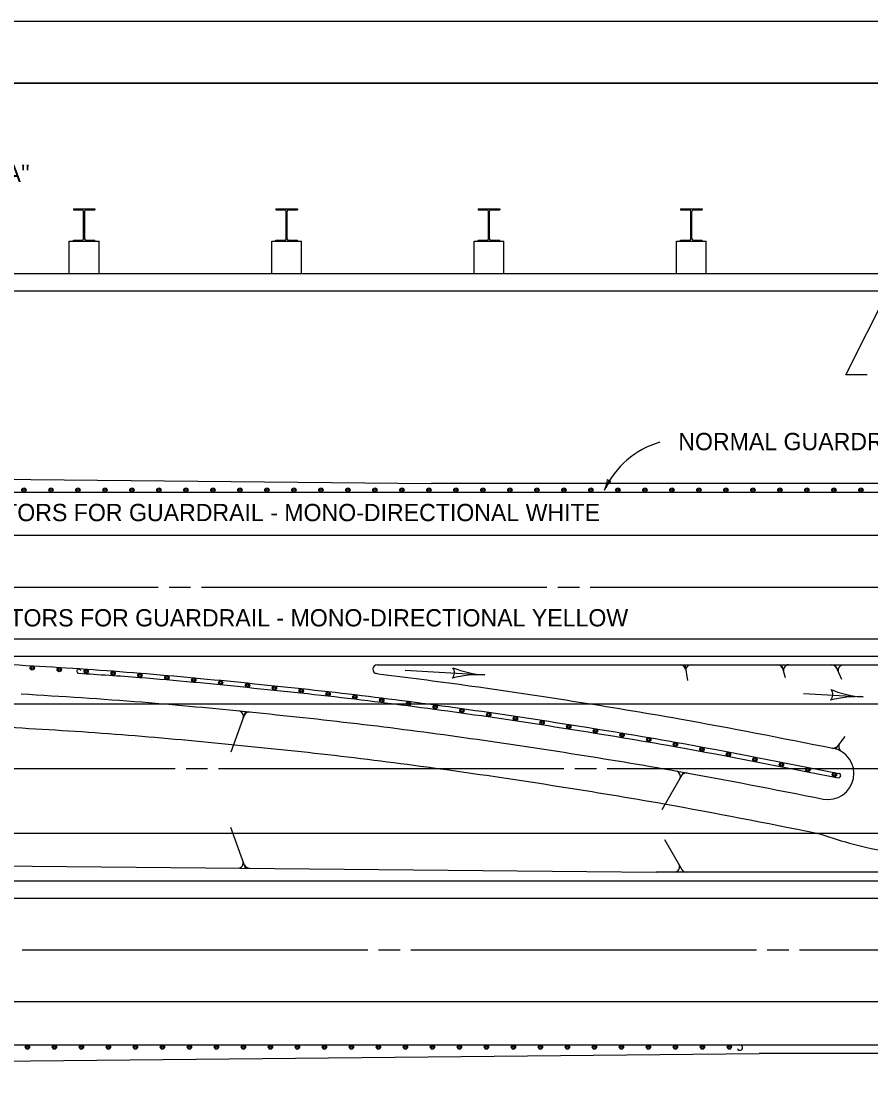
# Model space of a CAD drawing. Extents: x 998.3 to 1038.2, y 999 to 1022.9.
# Drawn here: x 1014.21 to 1024.05, y 1009.98 to 1022.22 of the extents above; entities that cross this region are included whole.
import ezdxf

# ---------------------------------------------------------------- set-up
doc = ezdxf.new("R2010")
doc.units = 0
for name, color, linetype in [('Level 1', 7, 'Continuous'), ('Level 10', 7, 'Continuous'), ('Level 11', 7, 'Continuous'), ('Level 14', 7, 'Continuous'), ('Level 5', 7, 'Continuous')]:
    doc.layers.add(name, color=color, linetype=linetype)

msp = doc.modelspace()

# ---------------------------------------------------------------- linework, layer by layer
at = {"layer": 'Level 1'}
for p, q in [((1014.818, 1020.046), (1015.068, 1020.046)), ((1014.818, 1020.046), (1014.818, 1020.034)), ((1014.818, 1020.034), (1014.921, 1020.034)), ((1014.964, 1020.034), (1015.068, 1020.034)), ((1015.068, 1020.046), (1015.068, 1020.034)), ((1017.161, 1020.046), (1017.411, 1020.046)), ((1017.161, 1020.046), (1017.161, 1020.034)), ((1017.161, 1020.034), (1017.264, 1020.034)), ((1017.307, 1020.034), (1017.411, 1020.034)), ((1017.411, 1020.046), (1017.411, 1020.034)), ((1019.504, 1020.046), (1019.754, 1020.046)), ((1019.504, 1020.046), (1019.504, 1020.034)), ((1019.504, 1020.034), (1019.608, 1020.034)), ((1019.651, 1020.034), (1019.754, 1020.034)), ((1019.754, 1020.046), (1019.754, 1020.034)), ((1021.847, 1020.046), (1022.097, 1020.046)), ((1021.847, 1020.046), (1021.847, 1020.034)), ((1021.847, 1020.034), (1021.951, 1020.034)), ((1021.994, 1020.034), (1022.097, 1020.034)), ((1022.097, 1020.046), (1022.097, 1020.034)), ((1014.937, 1019.698), (1014.937, 1020.018)), ((1014.949, 1019.698), (1014.949, 1020.018)), ((1017.28, 1019.698), (1017.28, 1020.018)), ((1017.292, 1019.698), (1017.292, 1020.018)), ((1019.623, 1019.698), (1019.623, 1020.018)), ((1019.635, 1019.698), (1019.635, 1020.018)), ((1021.966, 1019.698), (1021.966, 1020.018)), ((1021.978, 1019.698), (1021.978, 1020.018)), ((1014.771, 1019.671), (1015.115, 1019.671)), ((1014.771, 1019.296), (1014.771, 1019.671)), ((1014.818, 1019.671), (1014.818, 1019.683)), ((1014.818, 1019.683), (1014.921, 1019.683)), ((1014.818, 1019.671), (1015.068, 1019.671)), ((1014.964, 1019.683), (1015.068, 1019.683)), ((1015.068, 1019.671), (1015.068, 1019.683)), ((1015.115, 1019.296), (1015.115, 1019.671)), ((1017.114, 1019.671), (1017.458, 1019.671)), ((1017.114, 1019.296), (1017.114, 1019.671)), ((1017.161, 1019.671), (1017.161, 1019.683)), ((1017.161, 1019.683), (1017.264, 1019.683)), ((1017.161, 1019.671), (1017.411, 1019.671)), ((1017.161, 1019.671), (1017.411, 1019.671)), ((1017.307, 1019.683), (1017.411, 1019.683)), ((1017.411, 1019.671), (1017.411, 1019.683)), ((1017.458, 1019.296), (1017.458, 1019.671)), ((1019.457, 1019.671), (1019.801, 1019.671)), ((1019.457, 1019.296), (1019.457, 1019.671)), ((1019.504, 1019.671), (1019.504, 1019.683)), ((1019.504, 1019.683), (1019.608, 1019.683)), ((1019.504, 1019.671), (1019.754, 1019.671)), ((1019.504, 1019.671), (1019.754, 1019.671)), ((1019.504, 1019.671), (1019.754, 1019.671)), ((1019.651, 1019.683), (1019.754, 1019.683)), ((1019.754, 1019.671), (1019.754, 1019.683)), ((1019.801, 1019.296), (1019.801, 1019.671)), ((1021.8, 1019.671), (1022.144, 1019.671)), ((1021.8, 1019.296), (1021.8, 1019.671)), ((1021.847, 1019.671), (1021.847, 1019.683)), ((1021.847, 1019.683), (1021.951, 1019.683)), ((1021.847, 1019.671), (1022.097, 1019.671)), ((1021.847, 1019.671), (1022.097, 1019.671)), ((1021.847, 1019.671), (1022.097, 1019.671)), ((1021.994, 1019.683), (1022.097, 1019.683)), ((1022.097, 1019.671), (1022.097, 1019.683)), ((1022.144, 1019.296), (1022.144, 1019.671)), ((1010.256, 1019.296), (1032.098, 1019.296)), ((1010.256, 1019.097), (1031.964, 1019.097)), ((1023.758, 1018.126), (1024.25, 1019.097)), ((1024.008, 1018.126), (1023.758, 1018.126)), ((1008.965, 1016.966), (1018.965, 1016.866)), ((1032.082, 1016.866), (1018.965, 1016.866)), ((1010.892, 1016.766), (1032.082, 1016.766)), ((1008.953, 1016.266), (1032.082, 1016.266)), ((1009.647, 1015.066), (1032.085, 1015.066)), ((1010.482, 1014.866), (1032.082, 1014.866)), ((1018.335, 1014.766), (1032.082, 1014.766)), ((1015.9, 1014.642), (1015.9, 1014.642)), ((1018.343, 1014.664), (1018.328, 1014.666)), ((1018.658, 1014.703), (1019.581, 1014.65)), ((1021.9, 1014.753), (1021.927, 1014.586)), ((1023.017, 1014.753), (1023.059, 1014.62)), ((1023.639, 1014.753), (1023.708, 1014.6)), ((1023.268, 1014.436), (1023.96, 1014.396)), ((1010.657, 1014.316), (1032.082, 1014.316)), ((1016.811, 1014.226), (1016.64, 1013.756)), ((1023.639, 1013.789), (1023.75, 1013.936)), ((1021.881, 1013.522), (1021.631, 1013.089)), ((1023.622, 1013.467), (1023.622, 1013.469)), ((1012.28, 1012.816), (1032.082, 1012.816)), ((1016.811, 1012.412), (1016.64, 1012.882)), ((1023.422, 1012.819), (1023.422, 1012.819)), ((1021.881, 1012.366), (1021.664, 1012.741)), ((1012.067, 1012.459), (1021.563, 1012.366)), ((1032.082, 1012.366), (1021.563, 1012.366)), ((1011.263, 1012.266), (1032.082, 1012.266)), ((1011.378, 1012.066), (1032.082, 1012.066)), ((1012.072, 1010.866), (1032.082, 1010.866)), ((1013.08, 1010.366), (1022.533, 1010.366)), ((1022.49, 1010.366), (1032.082, 1010.366)), ((1012.755, 1010.164), (1022.755, 1010.266)), ((1032.082, 1010.266), (1022.755, 1010.266))]:
    msp.add_line(p, q, dxfattribs=at)
for points in [[(1011.8, 1015.666), (1015.8, 1015.666)], [(1015.925, 1015.666), (1016.175, 1015.666)], [(1016.3, 1015.666), (1020.3, 1015.666)], [(1020.425, 1015.666), (1020.675, 1015.666)], [(1020.8, 1015.666), (1024.8, 1015.666)], [(1012.905, 1013.566), (1015.997, 1013.566)], [(1016.122, 1013.566), (1016.372, 1013.566)], [(1016.497, 1013.566), (1020.497, 1013.566)], [(1020.622, 1013.566), (1020.872, 1013.566)], [(1020.997, 1013.566), (1024.997, 1013.566)], [(1014.225, 1011.466), (1018.225, 1011.466)], [(1018.35, 1011.466), (1018.6, 1011.466)], [(1018.725, 1011.466), (1022.725, 1011.466)], [(1022.85, 1011.466), (1023.1, 1011.466)], [(1023.225, 1011.466), (1027.225, 1011.466)]]:
    msp.add_lwpolyline(points, dxfattribs=at)
for centre, radius in [((1014.246, 1016.79), 0.025), ((1014.246, 1016.79), 0.0125), ((1014.559, 1016.79), 0.025), ((1014.559, 1016.79), 0.0125), ((1014.871, 1016.79), 0.025), ((1014.871, 1016.79), 0.0125), ((1015.184, 1016.79), 0.025), ((1015.184, 1016.79), 0.0125), ((1015.496, 1016.79), 0.025), ((1015.496, 1016.79), 0.0125), ((1015.809, 1016.79), 0.025), ((1015.809, 1016.79), 0.0125), ((1016.121, 1016.79), 0.025), ((1016.121, 1016.79), 0.0125), ((1016.434, 1016.79), 0.025), ((1016.434, 1016.79), 0.0125), ((1016.746, 1016.79), 0.025), ((1016.746, 1016.79), 0.0125), ((1017.059, 1016.79), 0.025), ((1017.059, 1016.79), 0.0125), ((1017.371, 1016.79), 0.025), ((1017.371, 1016.79), 0.0125), ((1017.684, 1016.79), 0.025), ((1017.684, 1016.79), 0.0125), ((1017.996, 1016.79), 0.025), ((1017.996, 1016.79), 0.0125), ((1018.309, 1016.79), 0.025), ((1018.309, 1016.79), 0.0125), ((1018.621, 1016.79), 0.025), ((1018.621, 1016.79), 0.0125), ((1018.934, 1016.79), 0.025), ((1018.934, 1016.79), 0.0125), ((1019.246, 1016.79), 0.025), ((1019.246, 1016.79), 0.0125), ((1019.559, 1016.79), 0.025), ((1019.559, 1016.79), 0.0125), ((1019.871, 1016.79), 0.025), ((1019.871, 1016.79), 0.0125), ((1020.184, 1016.79), 0.025), ((1020.184, 1016.79), 0.0125), ((1020.496, 1016.79), 0.025), ((1020.496, 1016.79), 0.0125), ((1020.809, 1016.79), 0.025), ((1020.809, 1016.79), 0.0125), ((1021.121, 1016.79), 0.025), ((1021.121, 1016.79), 0.0125), ((1021.434, 1016.79), 0.025), ((1021.434, 1016.79), 0.0125), ((1021.746, 1016.79), 0.025), ((1021.746, 1016.79), 0.0125), ((1022.059, 1016.79), 0.025), ((1022.059, 1016.79), 0.0125), ((1022.371, 1016.79), 0.025), ((1022.371, 1016.79), 0.0125), ((1022.684, 1016.79), 0.025), ((1022.684, 1016.79), 0.0125), ((1022.996, 1016.79), 0.025), ((1022.996, 1016.79), 0.0125), ((1023.309, 1016.79), 0.025), ((1023.309, 1016.79), 0.0125), ((1023.621, 1016.79), 0.025), ((1023.621, 1016.79), 0.0125), ((1023.934, 1016.79), 0.025), ((1023.934, 1016.79), 0.0125), ((1014.342, 1014.73), 0.025), ((1014.342, 1014.73), 0.0125), ((1014.654, 1014.711), 0.025), ((1014.654, 1014.711), 0.0125), ((1014.966, 1014.692), 0.025), ((1014.966, 1014.692), 0.0125), ((1015.278, 1014.668), 0.025), ((1015.278, 1014.668), 0.0125), ((1015.589, 1014.645), 0.025), ((1015.589, 1014.645), 0.0125), ((1015.901, 1014.618), 0.025), ((1015.901, 1014.618), 0.0125), ((1016.212, 1014.591), 0.025), ((1016.212, 1014.591), 0.0125), ((1016.523, 1014.56), 0.025), ((1016.523, 1014.56), 0.0125), ((1016.834, 1014.53), 0.025), ((1016.834, 1014.53), 0.0125), ((1017.145, 1014.498), 0.025), ((1017.145, 1014.498), 0.0125), ((1017.456, 1014.465), 0.025), ((1017.456, 1014.465), 0.0125), ((1017.766, 1014.43), 0.025), ((1017.766, 1014.43), 0.0125), ((1018.077, 1014.395), 0.025), ((1018.077, 1014.395), 0.0125), ((1018.387, 1014.357), 0.025), ((1018.387, 1014.357), 0.0125), ((1018.697, 1014.318), 0.025), ((1018.697, 1014.318), 0.0125), ((1019.007, 1014.277), 0.025), ((1019.007, 1014.277), 0.0125), ((1019.316, 1014.235), 0.025), ((1019.316, 1014.235), 0.0125), ((1019.626, 1014.19), 0.025), ((1019.626, 1014.19), 0.0125), ((1019.935, 1014.145), 0.025), ((1019.935, 1014.145), 0.0125), ((1020.244, 1014.098), 0.025), ((1020.244, 1014.098), 0.0125), ((1020.553, 1014.05), 0.025), ((1020.553, 1014.05), 0.0125), ((1020.861, 1014.001), 0.025), ((1020.861, 1014.001), 0.0125), ((1021.17, 1013.953), 0.025), ((1021.17, 1013.953), 0.0125), ((1021.478, 1013.899), 0.025), ((1021.478, 1013.899), 0.0125), ((1021.786, 1013.845), 0.025), ((1021.786, 1013.845), 0.0125), ((1022.093, 1013.786), 0.025), ((1022.093, 1013.786), 0.0125), ((1022.4, 1013.728), 0.025), ((1022.4, 1013.728), 0.0125), ((1022.707, 1013.669), 0.025), ((1022.707, 1013.669), 0.0125), ((1023.014, 1013.61), 0.025), ((1023.014, 1013.61), 0.0125), ((1023.32, 1013.552), 0.025), ((1023.32, 1013.552), 0.0125), ((1023.627, 1013.493), 0.025), ((1023.627, 1013.493), 0.0125), ((1014.286, 1010.34), 0.025), ((1014.599, 1010.34), 0.025), ((1014.911, 1010.34), 0.025), ((1015.224, 1010.34), 0.025), ((1015.536, 1010.34), 0.025), ((1015.849, 1010.34), 0.025), ((1016.161, 1010.34), 0.025), ((1016.474, 1010.34), 0.025), ((1016.786, 1010.34), 0.025), ((1017.099, 1010.34), 0.025), ((1017.411, 1010.34), 0.025), ((1017.724, 1010.34), 0.025), ((1018.036, 1010.34), 0.025), ((1018.349, 1010.34), 0.025), ((1018.661, 1010.34), 0.025), ((1018.974, 1010.34), 0.025), ((1019.286, 1010.34), 0.025), ((1019.599, 1010.34), 0.025), ((1019.911, 1010.34), 0.025), ((1020.224, 1010.34), 0.025), ((1020.536, 1010.34), 0.025), ((1020.849, 1010.34), 0.025), ((1021.161, 1010.34), 0.025), ((1021.474, 1010.34), 0.025), ((1021.786, 1010.34), 0.025), ((1022.099, 1010.34), 0.025), ((1022.411, 1010.34), 0.025), ((1014.286, 1010.34), 0.0125), ((1014.599, 1010.34), 0.0125), ((1014.911, 1010.34), 0.0125), ((1015.224, 1010.34), 0.0125), ((1015.536, 1010.34), 0.0125), ((1015.849, 1010.34), 0.0125), ((1016.161, 1010.34), 0.0125), ((1016.474, 1010.34), 0.0125), ((1016.786, 1010.34), 0.0125), ((1017.099, 1010.34), 0.0125), ((1017.411, 1010.34), 0.0125), ((1017.724, 1010.34), 0.0125), ((1018.036, 1010.34), 0.0125), ((1018.349, 1010.34), 0.0125), ((1018.661, 1010.34), 0.0125), ((1018.974, 1010.34), 0.0125), ((1019.286, 1010.34), 0.0125), ((1019.599, 1010.34), 0.0125), ((1019.911, 1010.34), 0.0125), ((1020.224, 1010.34), 0.0125), ((1020.536, 1010.34), 0.0125), ((1020.849, 1010.34), 0.0125), ((1021.161, 1010.34), 0.0125), ((1021.474, 1010.34), 0.0125), ((1021.786, 1010.34), 0.0125), ((1022.099, 1010.34), 0.0125), ((1022.411, 1010.34), 0.0125)]:
    msp.add_circle(centre, radius, dxfattribs=at)
for centre, radius, start, end in [((1014.921, 1020.018), 0.0156, 0, 90), ((1014.964, 1020.018), 0.0156, 90, 180), ((1017.265, 1020.018), 0.0156, 0, 90), ((1017.307, 1020.018), 0.0156, 90, 180), ((1019.608, 1020.018), 0.0156, 0, 90), ((1019.651, 1020.018), 0.0156, 90, 180), ((1021.951, 1020.018), 0.0156, 0, 90), ((1021.994, 1020.018), 0.0156, 90, 180), ((1014.921, 1019.698), 0.0156, 270, 360), ((1014.964, 1019.698), 0.0156, 180, 270), ((1017.265, 1019.698), 0.0156, 270, 360), ((1017.307, 1019.698), 0.0156, 180, 270), ((1019.608, 1019.698), 0.0156, 270, 360), ((1019.651, 1019.698), 0.0156, 180, 270), ((1021.951, 1019.698), 0.0156, 270, 360), ((1021.994, 1019.698), 0.0156, 180, 270), ((1018.335, 1014.715), 0.05, 90.0012, 262.6161), ((1021.844, 1014.703), 0.0618, 10.212, 91.7666), ((1021.965, 1014.707), 0.0578, 85.0164, 180.4844), ((1022.971, 1014.707), 0.0583, 17.0286, 90.7863), ((1023.099, 1014.703), 0.0631, 89.5376, 197.2289), ((1023.597, 1014.709), 0.0561, 16.4737, 93.6875), ((1023.73, 1014.702), 0.0613, 89.1793, 202.7434), ((1014.881, 1014.692), 0.0232, 22.3414, 268.1022), ((1019.136, 1014.676), 0.0937, 315.4552, 37.5719), ((1019.513, 1013.48), 1.172, 86.6806, 105.3494), ((1019.649, 1015.82), 1.172, 248.0277, 266.6745), ((1019.513, 1013.48), 1.172, 86.6684, 86.6806), ((1023.515, 1014.422), 0.0938, 315.4571, 37.5738), ((1023.892, 1013.226), 1.172, 86.6825, 105.3513), ((1024.028, 1015.566), 1.172, 248.0297, 266.6764), ((1023.892, 1013.226), 1.172, 86.6703, 86.6825), ((1016.723, 1014.17), 0.0631, 344.5077, 81.557), ((1016.856, 1014.151), 0.0684, 86.6479, 154.028), ((1023.553, 1013.507), 0.3, 259.185, 79.185), ((1023.611, 1013.873), 0.0711, 264.0364, 322.988), ((1023.738, 1013.82), 0.0615, 143.0039, 238.2548), ((1021.782, 1013.476), 0.0625, 331.4803, 75.9444), ((1021.912, 1013.452), 0.0624, 80.0465, 144.6203), ((1023.676, 1013.484), 0.025, 259.1826, 79.1844), ((1026.968, 1023.707), 11.451, 251.9582, 253.9538), ((1024.572, 1015.246), 2.657, 253.1846, 264.1955), ((1016.721, 1012.475), 0.0634, 273.192, 20.2852), ((1016.854, 1012.473), 0.0603, 199.0431, 272.809), ((1021.773, 1012.428), 0.0621, 269.9584, 30.497), ((1021.913, 1012.424), 0.0578, 208.5774, 274.0554), ((1022.533, 1010.334), 0.031, 202.3414, 88.1022)]:
    msp.add_arc(centre, radius, start, end, dxfattribs=at)
for points in [[(1011.942, 1014.853), (1013.095, 1014.816), (1014.345, 1014.756), (1015.59, 1014.671), (1016.835, 1014.556), (1018.08, 1014.421), (1019.315, 1014.261), (1020.555, 1014.076), (1021.785, 1013.871), (1023.682, 1013.507)], [(1014.878, 1014.669), (1015.585, 1014.621), (1016.83, 1014.506), (1018.073, 1014.371), (1019.308, 1014.211), (1020.547, 1014.026), (1021.775, 1013.821), (1023.672, 1013.459)], [(1018.343, 1014.664), (1019.352, 1014.532), (1020.597, 1014.347), (1021.833, 1014.141), (1023.61, 1013.802)], [(1014.214, 1014.431), (1015.612, 1014.336), (1016.857, 1014.221), (1018.102, 1014.086), (1019.337, 1013.926), (1020.577, 1013.741), (1021.807, 1013.536), (1023.497, 1013.212)], [(1011.1, 1014.136), (1011.83, 1014.131), (1013.065, 1014.091), (1014.302, 1014.031), (1015.532, 1013.947), (1016.762, 1013.834), (1017.993, 1013.701), (1019.215, 1013.542), (1020.442, 1013.359), (1021.657, 1013.157), (1023.422, 1012.819)]]:
    msp.add_spline(points, degree=3, dxfattribs=at)
at = {"layer": 'Level 10'}
msp.add_line((1035.5, 1021.5), (1007, 1021.5), dxfattribs=at)
at = {"layer": 'Level 11'}
msp.add_lwpolyline([(1007, 1021.5), (1035.5, 1021.5), (1035.5, 1000.5), (1007, 1000.5)], close=True, dxfattribs=at)
at = {"layer": 'Level 14'}
msp.add_line((1000, 1022.22), (1036.36, 1022.22), dxfattribs=at)
at = {"layer": 'Level 5'}
for centre, radius, start, end in [((1021.888, 1016.37), 1.014, 106.1939, 155.4926), ((1020.609, 1016.957), 0.394, 334.9204, 353.5892), ((1021.322, 1016.623), 0.394, 136.2676, 154.9143), ((1021.029, 1016.926), 0.0315, 203.695, 285.8117), ((1020.609, 1016.957), 0.394, 334.9082, 334.9204)]:
    msp.add_arc(centre, radius, start, end, dxfattribs=at)

# ---------------------------------------------------------------- texts
at = {"layer": 'Level 1'}
for s, height, p in [("SEE DETAIL ''A''", 0.19995, (1012.311, 1020.357)), ('DELINEATORS FOR GUARDRAIL - MONO-DIRECTIONAL WHITE', 0.2, (1012.861, 1016.43)), ('DELINEATORS FOR GUARDRAIL - MONO-DIRECTIONAL YELLOW', 0.2, (1012.933, 1015.211))]:
    msp.add_text(s, height=height, dxfattribs=at).set_placement(p)
at = {"layer": 'Level 5'}
msp.add_text('NORMAL GUARDRAIL CONSTRUCTION', height=0.2, dxfattribs=at).set_placement((1021.82, 1017.252))

doc.saveas('drawing.dxf')
